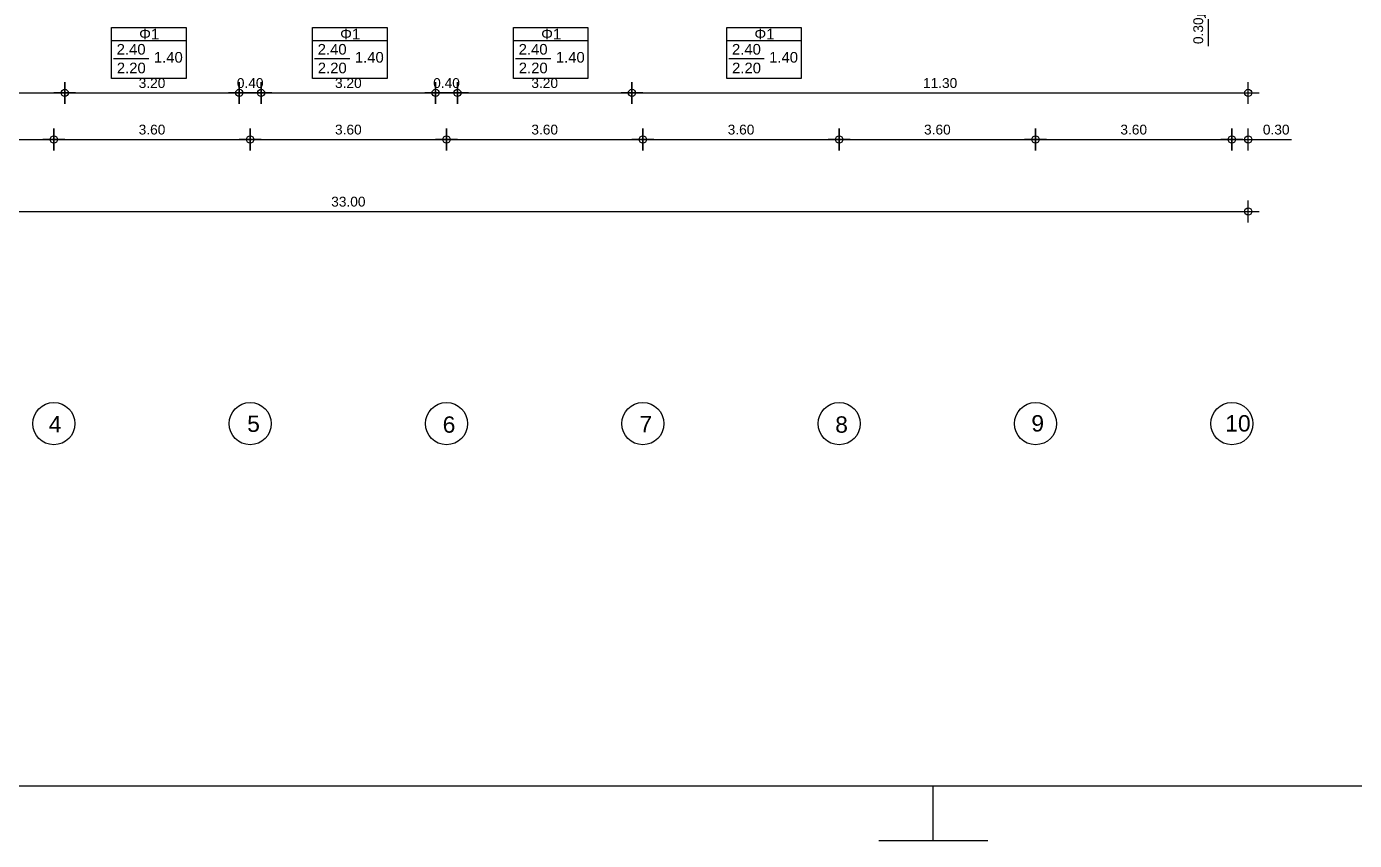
# Model space of a CAD drawing. Header units: metres. Extents: x -11 to 85, y -301 to 135.
# Drawn here: x 25.37 to 49.72, y -300.74 to -285.81 of the extents above; entities that cross this region are included whole.
import ezdxf

# ---------------------------------------------------------------- set-up
doc = ezdxf.new("R2010")
doc.units = ezdxf.units.M
doc.header["$LTSCALE"] = 0.036
doc.header["$PDMODE"] = 2
for name, color, linetype in [('arxitek ypogeio', 252, 'Continuous'), ('BORDER', 5, 'Continuous'), ('DIMBLK', 252, 'Continuous'), ('LAYER-ON', 4, 'Continuous'), ('MARKS', 2, 'Continuous')]:
    doc.layers.add(name, color=color, linetype=linetype)
doc.styles.add('COMU-N', font='arial.ttf')
doc.styles.get("Standard").update_dxf_attribs({"font": 'arial.ttf'})
doc.dimstyles.new('CADWDOT', dxfattribs={"dimscale": 0.1, "dimtxt": 1.8, "dimasz": 0.08, "dimexe": 2, "dimexo": 0, "dimgap": 0.09, "dimtad": 0, "dimrnd": 0.001, "dimzin": 0, "dimdsep": 46, "dimtxsty": 'Standard', "dimblk1": 'ARTDIM', "dimblk2": 'ARTDIM', "dimsah": 1, "dimcen": 0.09, "dimdle": 0.05, "dimse1": 1, "dimse2": 1, "dimadec": 0, "dimazin": 0, "dimtfac": 1, "dimtmove": 0, "dimatfit": 3, "dimldrblk": 'ARTDIM', "dimfxl": 2, "dimtvp": 0.9999, "dimtolj": 1, "dimtzin": 0, "dimarcsym": 0})

# ---------------------------------------------------------------- blocks, each defined once
blk = doc.blocks.new('ARTDIM')
at = {"layer": 'DIMBLK'}
for p, q in [((-24.9975, 0), (24.9975, 0)), ((0, -24.9975), (0, 24.9975))]:
    blk.add_line(p, q, dxfattribs=at)
blk.add_circle((0, 0), 8.25, dxfattribs=at)
blk = doc.blocks.new('*D1496')
at = {"layer": 'arxitek ypogeio', "color": 0, "lineweight": -2}
blk.add_line((14.782, -289.204), (47.766, -289.204), dxfattribs=at)
at = {"layer": 'Defpoints', "color": 0, "transparency": 16777216}
for p in [(14.774, -285.985), (47.774, -285.985), (47.774, -289.204)]:
    blk.add_point(p, dxfattribs=at)
at = {"layer": 'arxitek ypogeio', "color": 0, "lineweight": -2, "xscale": 0.008, "yscale": 0.008, "zscale": 0.008, "rotation": 180}
blk.add_blockref('ARTDIM', (14.774, -289.204), dxfattribs=at)
at = {"layer": 'arxitek ypogeio', "color": 0, "lineweight": -2, "xscale": 0.008, "yscale": 0.008, "zscale": 0.008}
blk.add_blockref('ARTDIM', (47.774, -289.204), dxfattribs=at)
at = {"layer": 'arxitek ypogeio', "color": 0, "insert": (31.274, -289.024), "char_height": 0.18, "attachment_point": 5}
blk.add_mtext('\\A1;33.00', dxfattribs=at)
blk = doc.blocks.new('*D1499')
at = {"layer": 'arxitek ypogeio', "color": 0, "lineweight": -2}
blk.add_line((22.282, -287.882), (25.866, -287.882), dxfattribs=at)
at = {"layer": 'Defpoints', "color": 0, "transparency": 16777216}
for p in [(25.874, -287.882), (22.274, -291.098), (25.874, -291.098)]:
    blk.add_point(p, dxfattribs=at)
at = {"layer": 'arxitek ypogeio', "color": 0, "lineweight": -2, "xscale": 0.008, "yscale": 0.008, "zscale": 0.008, "rotation": 180}
blk.add_blockref('ARTDIM', (22.274, -287.882), dxfattribs=at)
at = {"layer": 'arxitek ypogeio', "color": 0, "lineweight": -2, "xscale": 0.008, "yscale": 0.008, "zscale": 0.008}
blk.add_blockref('ARTDIM', (25.874, -287.882), dxfattribs=at)
at = {"layer": 'arxitek ypogeio', "color": 0, "insert": (24.074, -287.702), "char_height": 0.18, "attachment_point": 5}
blk.add_mtext('\\A1;3.60', dxfattribs=at)
blk = doc.blocks.new('*D1500')
at = {"layer": 'arxitek ypogeio', "color": 0, "lineweight": -2}
blk.add_line((25.882, -287.882), (29.466, -287.882), dxfattribs=at)
at = {"layer": 'Defpoints', "color": 0, "transparency": 16777216}
for p in [(29.474, -287.882), (25.874, -291.098), (29.474, -291.098)]:
    blk.add_point(p, dxfattribs=at)
at = {"layer": 'arxitek ypogeio', "color": 0, "lineweight": -2, "xscale": 0.008, "yscale": 0.008, "zscale": 0.008, "rotation": 180}
blk.add_blockref('ARTDIM', (25.874, -287.882), dxfattribs=at)
at = {"layer": 'arxitek ypogeio', "color": 0, "lineweight": -2, "xscale": 0.008, "yscale": 0.008, "zscale": 0.008}
blk.add_blockref('ARTDIM', (29.474, -287.882), dxfattribs=at)
at = {"layer": 'arxitek ypogeio', "color": 0, "insert": (27.674, -287.702), "char_height": 0.18, "attachment_point": 5}
blk.add_mtext('\\A1;3.60', dxfattribs=at)
blk = doc.blocks.new('*D1501')
at = {"layer": 'arxitek ypogeio', "color": 0, "lineweight": -2}
blk.add_line((29.482, -287.882), (33.066, -287.882), dxfattribs=at)
at = {"layer": 'Defpoints', "color": 0, "transparency": 16777216}
for p in [(33.074, -287.882), (29.474, -291.098), (33.074, -291.098)]:
    blk.add_point(p, dxfattribs=at)
at = {"layer": 'arxitek ypogeio', "color": 0, "lineweight": -2, "xscale": 0.008, "yscale": 0.008, "zscale": 0.008, "rotation": 180}
blk.add_blockref('ARTDIM', (29.474, -287.882), dxfattribs=at)
at = {"layer": 'arxitek ypogeio', "color": 0, "lineweight": -2, "xscale": 0.008, "yscale": 0.008, "zscale": 0.008}
blk.add_blockref('ARTDIM', (33.074, -287.882), dxfattribs=at)
at = {"layer": 'arxitek ypogeio', "color": 0, "insert": (31.274, -287.702), "char_height": 0.18, "attachment_point": 5}
blk.add_mtext('\\A1;3.60', dxfattribs=at)
blk = doc.blocks.new('*D1502')
at = {"layer": 'arxitek ypogeio', "color": 0, "lineweight": -2}
blk.add_line((33.082, -287.882), (36.666, -287.882), dxfattribs=at)
at = {"layer": 'Defpoints', "color": 0, "transparency": 16777216}
for p in [(36.674, -287.882), (33.074, -291.098), (36.674, -291.098)]:
    blk.add_point(p, dxfattribs=at)
at = {"layer": 'arxitek ypogeio', "color": 0, "lineweight": -2, "xscale": 0.008, "yscale": 0.008, "zscale": 0.008, "rotation": 180}
blk.add_blockref('ARTDIM', (33.074, -287.882), dxfattribs=at)
at = {"layer": 'arxitek ypogeio', "color": 0, "lineweight": -2, "xscale": 0.008, "yscale": 0.008, "zscale": 0.008}
blk.add_blockref('ARTDIM', (36.674, -287.882), dxfattribs=at)
at = {"layer": 'arxitek ypogeio', "color": 0, "insert": (34.874, -287.702), "char_height": 0.18, "attachment_point": 5}
blk.add_mtext('\\A1;3.60', dxfattribs=at)
blk = doc.blocks.new('*D1503')
at = {"layer": 'arxitek ypogeio', "color": 0, "lineweight": -2}
blk.add_line((36.682, -287.882), (40.266, -287.882), dxfattribs=at)
at = {"layer": 'Defpoints', "color": 0, "transparency": 16777216}
for p in [(40.274, -287.882), (36.674, -291.098), (40.274, -291.098)]:
    blk.add_point(p, dxfattribs=at)
at = {"layer": 'arxitek ypogeio', "color": 0, "lineweight": -2, "xscale": 0.008, "yscale": 0.008, "zscale": 0.008, "rotation": 180}
blk.add_blockref('ARTDIM', (36.674, -287.882), dxfattribs=at)
at = {"layer": 'arxitek ypogeio', "color": 0, "lineweight": -2, "xscale": 0.008, "yscale": 0.008, "zscale": 0.008}
blk.add_blockref('ARTDIM', (40.274, -287.882), dxfattribs=at)
at = {"layer": 'arxitek ypogeio', "color": 0, "insert": (38.474, -287.702), "char_height": 0.18, "attachment_point": 5}
blk.add_mtext('\\A1;3.60', dxfattribs=at)
blk = doc.blocks.new('*D1504')
at = {"layer": 'arxitek ypogeio', "color": 0, "lineweight": -2}
blk.add_line((40.282, -287.882), (43.866, -287.882), dxfattribs=at)
at = {"layer": 'Defpoints', "color": 0, "transparency": 16777216}
for p in [(43.874, -287.882), (40.274, -291.098), (43.874, -291.098)]:
    blk.add_point(p, dxfattribs=at)
at = {"layer": 'arxitek ypogeio', "color": 0, "lineweight": -2, "xscale": 0.008, "yscale": 0.008, "zscale": 0.008, "rotation": 180}
blk.add_blockref('ARTDIM', (40.274, -287.882), dxfattribs=at)
at = {"layer": 'arxitek ypogeio', "color": 0, "lineweight": -2, "xscale": 0.008, "yscale": 0.008, "zscale": 0.008}
blk.add_blockref('ARTDIM', (43.874, -287.882), dxfattribs=at)
at = {"layer": 'arxitek ypogeio', "color": 0, "insert": (42.074, -287.702), "char_height": 0.18, "attachment_point": 5}
blk.add_mtext('\\A1;3.60', dxfattribs=at)
blk = doc.blocks.new('*D1505')
at = {"layer": 'arxitek ypogeio', "color": 0, "lineweight": -2}
blk.add_line((43.882, -287.882), (47.466, -287.882), dxfattribs=at)
at = {"layer": 'Defpoints', "color": 0, "transparency": 16777216}
for p in [(47.474, -287.882), (43.874, -291.098), (47.474, -291.098)]:
    blk.add_point(p, dxfattribs=at)
at = {"layer": 'arxitek ypogeio', "color": 0, "lineweight": -2, "xscale": 0.008, "yscale": 0.008, "zscale": 0.008, "rotation": 180}
blk.add_blockref('ARTDIM', (43.874, -287.882), dxfattribs=at)
at = {"layer": 'arxitek ypogeio', "color": 0, "lineweight": -2, "xscale": 0.008, "yscale": 0.008, "zscale": 0.008}
blk.add_blockref('ARTDIM', (47.474, -287.882), dxfattribs=at)
at = {"layer": 'arxitek ypogeio', "color": 0, "insert": (45.674, -287.702), "char_height": 0.18, "attachment_point": 5}
blk.add_mtext('\\A1;3.60', dxfattribs=at)
blk = doc.blocks.new('*D1506')
at = {"layer": 'arxitek ypogeio', "color": 0, "lineweight": -2}
for p, q in [((47.482, -287.882), (47.766, -287.882)), ((47.774, -287.882), (48.57, -287.882))]:
    blk.add_line(p, q, dxfattribs=at)
at = {"layer": 'Defpoints', "color": 0, "transparency": 16777216}
for p in [(47.774, -285.69), (47.774, -287.882), (47.474, -291.098)]:
    blk.add_point(p, dxfattribs=at)
at = {"layer": 'arxitek ypogeio', "color": 0, "lineweight": -2, "xscale": 0.008, "yscale": 0.008, "zscale": 0.008, "rotation": 180}
blk.add_blockref('ARTDIM', (47.474, -287.882), dxfattribs=at)
at = {"layer": 'arxitek ypogeio', "color": 0, "lineweight": -2, "xscale": 0.008, "yscale": 0.008, "zscale": 0.008}
blk.add_blockref('ARTDIM', (47.774, -287.882), dxfattribs=at)
at = {"layer": 'arxitek ypogeio', "color": 0, "insert": (48.287, -287.702), "char_height": 0.18, "attachment_point": 5}
blk.add_mtext('\\A1;0.30', dxfattribs=at)
blk = doc.blocks.new('*D1507')
at = {"layer": 'arxitek ypogeio', "color": 0, "lineweight": -2}
blk.add_line((14.782, -287.028), (26.066, -287.028), dxfattribs=at)
at = {"layer": 'Defpoints', "color": 0, "transparency": 16777216}
for p in [(14.774, -285.985), (26.074, -285.985), (26.074, -287.028)]:
    blk.add_point(p, dxfattribs=at)
at = {"layer": 'arxitek ypogeio', "color": 0, "lineweight": -2, "xscale": 0.008, "yscale": 0.008, "zscale": 0.008, "rotation": 180}
blk.add_blockref('ARTDIM', (14.774, -287.028), dxfattribs=at)
at = {"layer": 'arxitek ypogeio', "color": 0, "lineweight": -2, "xscale": 0.008, "yscale": 0.008, "zscale": 0.008}
blk.add_blockref('ARTDIM', (26.074, -287.028), dxfattribs=at)
at = {"layer": 'arxitek ypogeio', "color": 0, "insert": (20.424, -286.848), "char_height": 0.18, "attachment_point": 5}
blk.add_mtext('\\A1;11.30', dxfattribs=at)
blk = doc.blocks.new('*D1508')
at = {"layer": 'arxitek ypogeio', "color": 0, "lineweight": -2}
blk.add_line((26.082, -287.028), (29.266, -287.028), dxfattribs=at)
at = {"layer": 'Defpoints', "color": 0, "transparency": 16777216}
for p in [(26.074, -285.985), (29.274, -285.985), (29.274, -287.028)]:
    blk.add_point(p, dxfattribs=at)
at = {"layer": 'arxitek ypogeio', "color": 0, "lineweight": -2, "xscale": 0.008, "yscale": 0.008, "zscale": 0.008, "rotation": 180}
blk.add_blockref('ARTDIM', (26.074, -287.028), dxfattribs=at)
at = {"layer": 'arxitek ypogeio', "color": 0, "lineweight": -2, "xscale": 0.008, "yscale": 0.008, "zscale": 0.008}
blk.add_blockref('ARTDIM', (29.274, -287.028), dxfattribs=at)
at = {"layer": 'arxitek ypogeio', "color": 0, "insert": (27.674, -286.848), "char_height": 0.18, "attachment_point": 5}
blk.add_mtext('\\A1;3.20', dxfattribs=at)
blk = doc.blocks.new('*D1509')
at = {"layer": 'arxitek ypogeio', "color": 0, "lineweight": -2}
blk.add_line((29.282, -287.028), (29.666, -287.028), dxfattribs=at)
at = {"layer": 'Defpoints', "color": 0, "transparency": 16777216}
for p in [(29.274, -285.985), (29.674, -285.985), (29.674, -287.028)]:
    blk.add_point(p, dxfattribs=at)
at = {"layer": 'arxitek ypogeio', "color": 0, "lineweight": -2, "xscale": 0.008, "yscale": 0.008, "zscale": 0.008, "rotation": 180}
blk.add_blockref('ARTDIM', (29.274, -287.028), dxfattribs=at)
at = {"layer": 'arxitek ypogeio', "color": 0, "lineweight": -2, "xscale": 0.008, "yscale": 0.008, "zscale": 0.008}
blk.add_blockref('ARTDIM', (29.674, -287.028), dxfattribs=at)
at = {"layer": 'arxitek ypogeio', "color": 0, "insert": (29.474, -286.848), "char_height": 0.18, "attachment_point": 5}
blk.add_mtext('\\A1;0.40', dxfattribs=at)
blk = doc.blocks.new('*D1510')
at = {"layer": 'arxitek ypogeio', "color": 0, "lineweight": -2}
blk.add_line((29.682, -287.028), (32.866, -287.028), dxfattribs=at)
at = {"layer": 'Defpoints', "color": 0, "transparency": 16777216}
for p in [(29.674, -285.985), (32.874, -285.985), (32.874, -287.028)]:
    blk.add_point(p, dxfattribs=at)
at = {"layer": 'arxitek ypogeio', "color": 0, "lineweight": -2, "xscale": 0.008, "yscale": 0.008, "zscale": 0.008, "rotation": 180}
blk.add_blockref('ARTDIM', (29.674, -287.028), dxfattribs=at)
at = {"layer": 'arxitek ypogeio', "color": 0, "lineweight": -2, "xscale": 0.008, "yscale": 0.008, "zscale": 0.008}
blk.add_blockref('ARTDIM', (32.874, -287.028), dxfattribs=at)
at = {"layer": 'arxitek ypogeio', "color": 0, "insert": (31.274, -286.848), "char_height": 0.18, "attachment_point": 5}
blk.add_mtext('\\A1;3.20', dxfattribs=at)
blk = doc.blocks.new('*D1511')
at = {"layer": 'arxitek ypogeio', "color": 0, "lineweight": -2}
blk.add_line((32.882, -287.028), (33.266, -287.028), dxfattribs=at)
at = {"layer": 'Defpoints', "color": 0, "transparency": 16777216}
for p in [(32.874, -285.985), (33.274, -285.985), (33.274, -287.028)]:
    blk.add_point(p, dxfattribs=at)
at = {"layer": 'arxitek ypogeio', "color": 0, "lineweight": -2, "xscale": 0.008, "yscale": 0.008, "zscale": 0.008, "rotation": 180}
blk.add_blockref('ARTDIM', (32.874, -287.028), dxfattribs=at)
at = {"layer": 'arxitek ypogeio', "color": 0, "lineweight": -2, "xscale": 0.008, "yscale": 0.008, "zscale": 0.008}
blk.add_blockref('ARTDIM', (33.274, -287.028), dxfattribs=at)
at = {"layer": 'arxitek ypogeio', "color": 0, "insert": (33.074, -286.848), "char_height": 0.18, "attachment_point": 5}
blk.add_mtext('\\A1;0.40', dxfattribs=at)
blk = doc.blocks.new('*D1512')
at = {"layer": 'arxitek ypogeio', "color": 0, "lineweight": -2}
blk.add_line((33.282, -287.028), (36.466, -287.028), dxfattribs=at)
at = {"layer": 'Defpoints', "color": 0, "transparency": 16777216}
for p in [(33.274, -285.985), (36.474, -285.985), (36.474, -287.028)]:
    blk.add_point(p, dxfattribs=at)
at = {"layer": 'arxitek ypogeio', "color": 0, "lineweight": -2, "xscale": 0.008, "yscale": 0.008, "zscale": 0.008, "rotation": 180}
blk.add_blockref('ARTDIM', (33.274, -287.028), dxfattribs=at)
at = {"layer": 'arxitek ypogeio', "color": 0, "lineweight": -2, "xscale": 0.008, "yscale": 0.008, "zscale": 0.008}
blk.add_blockref('ARTDIM', (36.474, -287.028), dxfattribs=at)
at = {"layer": 'arxitek ypogeio', "color": 0, "insert": (34.874, -286.848), "char_height": 0.18, "attachment_point": 5}
blk.add_mtext('\\A1;3.20', dxfattribs=at)
blk = doc.blocks.new('*D1513')
at = {"layer": 'arxitek ypogeio', "color": 0, "lineweight": -2}
blk.add_line((36.482, -287.028), (47.766, -287.028), dxfattribs=at)
at = {"layer": 'Defpoints', "color": 0, "transparency": 16777216}
for p in [(36.474, -285.985), (47.774, -285.985), (47.774, -287.028)]:
    blk.add_point(p, dxfattribs=at)
at = {"layer": 'arxitek ypogeio', "color": 0, "lineweight": -2, "xscale": 0.008, "yscale": 0.008, "zscale": 0.008, "rotation": 180}
blk.add_blockref('ARTDIM', (36.474, -287.028), dxfattribs=at)
at = {"layer": 'arxitek ypogeio', "color": 0, "lineweight": -2, "xscale": 0.008, "yscale": 0.008, "zscale": 0.008}
blk.add_blockref('ARTDIM', (47.774, -287.028), dxfattribs=at)
at = {"layer": 'arxitek ypogeio', "color": 0, "insert": (42.124, -286.848), "char_height": 0.18, "attachment_point": 5}
blk.add_mtext('\\A1;11.30', dxfattribs=at)
blk = doc.blocks.new('*D1629')
at = {"layer": 'arxitek ypogeio', "color": 0, "lineweight": -2}
for p, q in [((47.038, -285.304), (47.038, -285.588)), ((47.038, -285.596), (47.038, -286.17))]:
    blk.add_line(p, q, dxfattribs=at)
at = {"layer": 'Defpoints', "color": 0, "transparency": 16777216}
for p in [(47.474, -285.296), (47.038, -285.596), (47.474, -285.596)]:
    blk.add_point(p, dxfattribs=at)
at = {"layer": 'arxitek ypogeio', "color": 0, "lineweight": -2, "xscale": 0.008, "yscale": 0.008, "zscale": 0.008}
for p, rotation in [((47.038, -285.296), 90), ((47.038, -285.596), 270)]:
    blk.add_blockref('ARTDIM', p, dxfattribs=dict(at, rotation=rotation))
at = {"layer": 'arxitek ypogeio', "color": 0, "insert": (46.858, -285.887), "char_height": 0.18, "attachment_point": 5, "rotation": 90}
blk.add_mtext('\\A1;0.30', dxfattribs=at)
blk = doc.blocks.new('art103')
at = {"layer": 'BORDER'}
blk.add_line((0.25, 0.25), (20.75, 0.25), dxfattribs=at)
at = {"layer": 'MARKS'}
for p, q in [((10.5, 0), (10.5, 0.25)), ((10.25, 0), (10.75, 0))]:
    blk.add_line(p, q, dxfattribs=at)

msp = doc.modelspace()

# ---------------------------------------------------------------- linework, layer by layer
at = {"layer": 'arxitek ypogeio'}
for p, q in [((26.931, -286.762), (26.931, -285.825)), ((26.931, -285.825), (28.298, -285.825)), ((28.298, -285.825), (28.298, -286.762)), ((30.616, -286.762), (30.616, -285.825)), ((30.616, -285.825), (31.983, -285.825)), ((31.983, -285.825), (31.983, -286.762)), ((34.301, -286.762), (34.301, -285.825)), ((34.301, -285.825), (35.668, -285.825)), ((35.668, -285.825), (35.668, -286.762)), ((38.212, -286.762), (38.212, -285.825)), ((38.212, -285.825), (39.579, -285.825)), ((39.579, -285.825), (39.579, -286.762)), ((28.298, -286.07), (26.931, -286.07)), ((31.983, -286.07), (30.616, -286.07)), ((35.668, -286.07), (34.301, -286.07)), ((39.579, -286.07), (38.212, -286.07)), ((26.97, -286.396), (27.616, -286.396)), ((30.655, -286.396), (31.301, -286.396)), ((34.34, -286.396), (34.986, -286.396)), ((38.251, -286.396), (38.897, -286.396)), ((28.298, -286.762), (26.931, -286.762)), ((31.983, -286.762), (30.616, -286.762)), ((35.668, -286.762), (34.301, -286.762)), ((39.579, -286.762), (38.212, -286.762))]:
    msp.add_line(p, q, dxfattribs=at)
for centre in [(25.874, -293.095), (29.474, -293.095), (33.074, -293.095), (36.674, -293.095), (40.274, -293.095), (43.874, -293.095), (47.474, -293.095)]:
    msp.add_circle(centre, 0.387, dxfattribs=at)

# ---------------------------------------------------------------- block references
at = {"layer": 'LAYER-ON', "xscale": 4, "yscale": 4, "zscale": 4}
msp.add_blockref('art103', (0, -300.743), dxfattribs=at)

# ---------------------------------------------------------------- texts
at = {"layer": 'arxitek ypogeio', "style": 'COMU-N'}
for s, height, p in [('Φ1', 0.195, (27.438, -286.045)), ('Φ1', 0.195, (31.123, -286.045)), ('Φ1', 0.195, (34.809, -286.045)), ('Φ1', 0.195, (38.719, -286.045)), ('2.40', 0.195, (27.026, -286.325)), ('1.40', 0.195, (27.708, -286.472)), ('2.40', 0.195, (30.712, -286.325)), ('1.40', 0.195, (31.393, -286.472)), ('2.40', 0.195, (34.397, -286.325)), ('1.40', 0.195, (35.078, -286.472)), ('2.40', 0.195, (38.308, -286.325)), ('1.40', 0.195, (38.989, -286.472)), ('2.20', 0.195, (27.029, -286.668)), ('2.20', 0.195, (30.714, -286.668)), ('2.20', 0.195, (34.399, -286.668)), ('2.20', 0.195, (38.31, -286.668)), ('4', 0.3, (25.781, -293.254)), ('5', 0.3, (29.419, -293.247)), ('6', 0.3, (33.003, -293.262)), ('7', 0.3, (36.612, -293.254)), ('8', 0.3, (40.201, -293.262)), ('9', 0.3, (43.797, -293.24)), ('10', 0.3, (47.352, -293.24))]:
    msp.add_text(s, height=height, dxfattribs=at).set_placement(p)

# ---------------------------------------------------------------- dimensions: what is measured, and where the dimension line sits
at = {"layer": 'arxitek ypogeio'}
dim = msp.add_linear_dim(base=(47.038, -285.596), p1=(47.474, -285.296), p2=(47.474, -285.596), angle=90, dimstyle='CADWDOT', dxfattribs=at)
dim.commit()
dim.dimension.update_dxf_attribs({"geometry": '*D1629', "text_midpoint": (46.858, -285.887)})
for base, p1, p2, picture, middle in [((47.774, -287.882), (47.474, -291.098), (47.774, -285.69), '*D1506', (48.287, -287.882)), ((29.674, -287.028), (29.274, -285.985), (29.674, -285.985), '*D1509', (29.474, -287.028)), ((33.274, -287.028), (32.874, -285.985), (33.274, -285.985), '*D1511', (33.074, -287.028))]:
    dim = msp.add_linear_dim(base=base, p1=p1, p2=p2, dimstyle='CADWDOT', dxfattribs=at)
    dim.commit()
    dim.dimension.update_dxf_attribs({"geometry": picture, "text_midpoint": middle, "dimtype": 160})
for base, p1, p2, picture, middle in [((47.774, -289.204), (14.774, -285.985), (47.774, -285.985), '*D1496', (31.274, -289.024)), ((26.074, -287.028), (14.774, -285.985), (26.074, -285.985), '*D1507', (20.424, -286.848)), ((29.274, -287.028), (26.074, -285.985), (29.274, -285.985), '*D1508', (27.674, -286.848)), ((32.874, -287.028), (29.674, -285.985), (32.874, -285.985), '*D1510', (31.274, -286.848)), ((36.474, -287.028), (33.274, -285.985), (36.474, -285.985), '*D1512', (34.874, -286.848)), ((47.774, -287.028), (36.474, -285.985), (47.774, -285.985), '*D1513', (42.124, -286.848)), ((25.874, -287.882), (22.274, -291.098), (25.874, -291.098), '*D1499', (24.074, -287.702)), ((29.474, -287.882), (25.874, -291.098), (29.474, -291.098), '*D1500', (27.674, -287.702)), ((33.074, -287.882), (29.474, -291.098), (33.074, -291.098), '*D1501', (31.274, -287.702)), ((36.674, -287.882), (33.074, -291.098), (36.674, -291.098), '*D1502', (34.874, -287.702)), ((40.274, -287.882), (36.674, -291.098), (40.274, -291.098), '*D1503', (38.474, -287.702)), ((43.874, -287.882), (40.274, -291.098), (43.874, -291.098), '*D1504', (42.074, -287.702)), ((47.474, -287.882), (43.874, -291.098), (47.474, -291.098), '*D1505', (45.674, -287.702))]:
    dim = msp.add_linear_dim(base=base, p1=p1, p2=p2, dimstyle='CADWDOT', dxfattribs=at)
    dim.commit()
    dim.dimension.update_dxf_attribs({"geometry": picture, "text_midpoint": middle})

doc.saveas('drawing.dxf')
